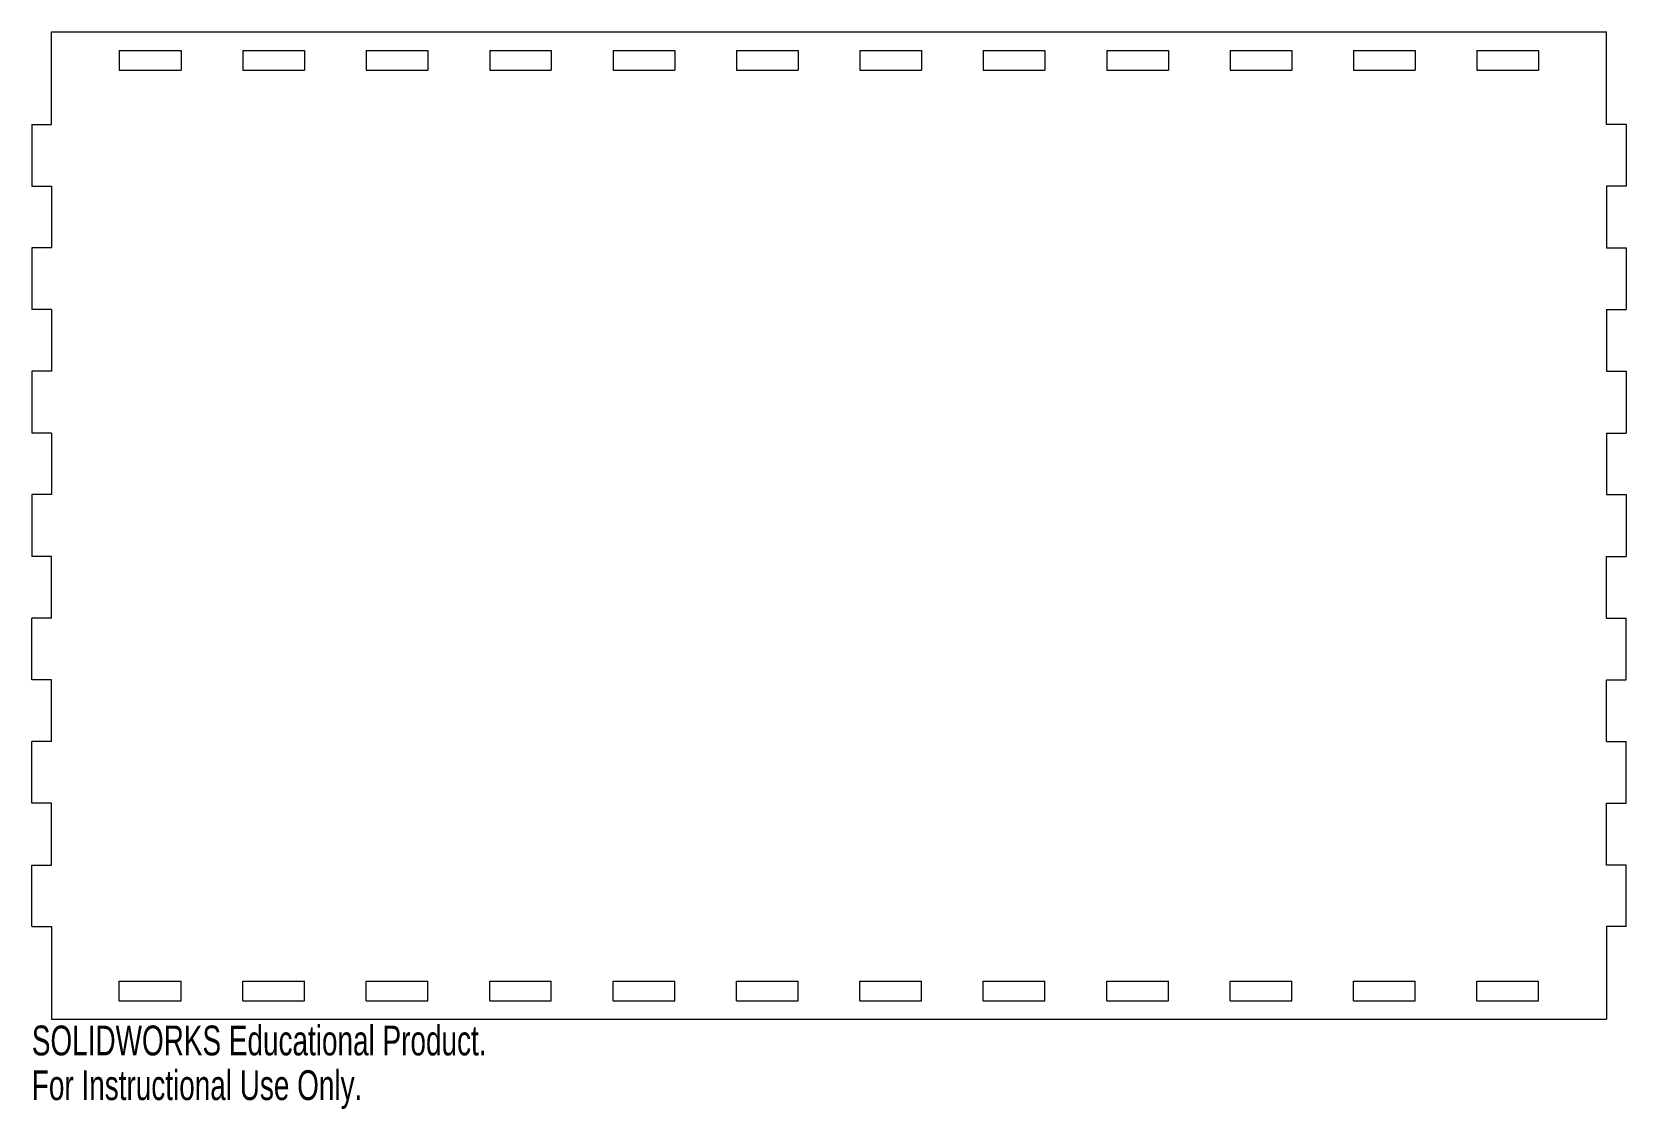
# Model space of a CAD drawing. Header units: inches. Extents: x -5.5 to 4.6, y -4.2 to 2.6.
import ezdxf

# ---------------------------------------------------------------- set-up
doc = ezdxf.new("R2010")
doc.units = ezdxf.units.IN
doc.header["$MEASUREMENT"] = 0
doc.styles.add('SLDTEXTSTYLE0', font='TXT', dxfattribs={"width": 0.7})

msp = doc.modelspace()

# ---------------------------------------------------------------- linework, layer by layer
at = {"color": 7, "linetype": 'Continuous', "lineweight": 15}
for p, q in [((-5.421, 2.045), (-5.421, 2.635)), ((-5.421, 2.635), (4.501, 2.635)), ((4.501, 2.045), (4.501, 2.635)), ((-4.988, 2.517), (-4.988, 2.392)), ((-4.988, 2.517), (-4.594, 2.517)), ((-4.594, 2.517), (-4.594, 2.392)), ((-4.2, 2.517), (-4.2, 2.392)), ((-4.2, 2.517), (-3.807, 2.517)), ((-3.807, 2.517), (-3.807, 2.392)), ((-3.413, 2.517), (-3.413, 2.392)), ((-3.413, 2.517), (-3.019, 2.517)), ((-3.019, 2.517), (-3.019, 2.392)), ((-2.625, 2.517), (-2.625, 2.392)), ((-2.625, 2.517), (-2.232, 2.517)), ((-2.232, 2.517), (-2.232, 2.392)), ((-1.838, 2.517), (-1.838, 2.392)), ((-1.838, 2.517), (-1.444, 2.517)), ((-1.444, 2.517), (-1.444, 2.392)), ((-1.051, 2.517), (-1.051, 2.392)), ((-1.051, 2.517), (-0.657, 2.517)), ((-0.657, 2.517), (-0.657, 2.392)), ((-0.263, 2.517), (-0.263, 2.392)), ((-0.263, 2.517), (0.13, 2.517)), ((0.13, 2.517), (0.13, 2.392)), ((0.524, 2.517), (0.524, 2.392)), ((0.524, 2.517), (0.918, 2.517)), ((0.918, 2.517), (0.918, 2.392)), ((1.312, 2.517), (1.312, 2.392)), ((1.312, 2.517), (1.705, 2.517)), ((1.705, 2.517), (1.705, 2.392)), ((2.099, 2.517), (2.099, 2.392)), ((2.099, 2.517), (2.493, 2.517)), ((2.493, 2.517), (2.493, 2.392)), ((2.886, 2.517), (2.886, 2.392)), ((2.886, 2.517), (3.28, 2.517)), ((3.28, 2.517), (3.28, 2.392)), ((3.674, 2.517), (3.674, 2.392)), ((3.674, 2.517), (4.067, 2.517)), ((4.067, 2.517), (4.067, 2.392)), ((-4.988, 2.392), (-4.594, 2.392)), ((-4.2, 2.392), (-3.807, 2.392)), ((-3.413, 2.392), (-3.019, 2.392)), ((-2.625, 2.392), (-2.232, 2.392)), ((-1.838, 2.392), (-1.444, 2.392)), ((-1.051, 2.392), (-0.657, 2.392)), ((-0.263, 2.392), (0.13, 2.392)), ((0.524, 2.392), (0.918, 2.392)), ((1.312, 2.392), (1.705, 2.392)), ((2.099, 2.392), (2.493, 2.392)), ((2.886, 2.392), (3.28, 2.392)), ((3.674, 2.392), (4.067, 2.392)), ((-5.546, 2.045), (-5.546, 1.651)), ((-5.546, 2.045), (-5.421, 2.045)), ((4.626, 2.045), (4.501, 2.045)), ((4.626, 2.045), (4.626, 1.651)), ((-5.546, 1.651), (-5.421, 1.651)), ((-5.421, 1.651), (-5.421, 1.257)), ((4.626, 1.651), (4.501, 1.651)), ((4.501, 1.651), (4.501, 1.257)), ((-5.546, 1.257), (-5.546, 0.864)), ((-5.421, 1.257), (-5.546, 1.257)), ((4.501, 1.257), (4.626, 1.257)), ((4.626, 1.257), (4.626, 0.864)), ((-5.421, 0.864), (-5.546, 0.864)), ((-5.421, 0.864), (-5.421, 0.47)), ((4.501, 0.864), (4.626, 0.864)), ((4.501, 0.864), (4.501, 0.47)), ((-5.546, 0.47), (-5.546, 0.076)), ((-5.421, 0.47), (-5.546, 0.47)), ((4.501, 0.47), (4.626, 0.47)), ((4.626, 0.47), (4.626, 0.076)), ((-5.421, 0.076), (-5.546, 0.076)), ((-5.421, 0.076), (-5.421, -0.317)), ((4.501, 0.076), (4.626, 0.076)), ((4.501, 0.076), (4.501, -0.317)), ((-5.546, -0.317), (-5.546, -0.711)), ((-5.421, -0.317), (-5.546, -0.317)), ((4.501, -0.317), (4.626, -0.317)), ((4.626, -0.317), (4.626, -0.711)), ((-5.421, -0.711), (-5.546, -0.711)), ((-5.421, -1.105), (-5.421, -0.711)), ((4.501, -0.711), (4.626, -0.711)), ((4.501, -1.105), (4.501, -0.711)), ((-5.546, -1.498), (-5.546, -1.105)), ((-5.421, -1.105), (-5.546, -1.105)), ((4.501, -1.105), (4.626, -1.105)), ((4.626, -1.498), (4.626, -1.105)), ((-5.421, -1.498), (-5.546, -1.498)), ((-5.421, -1.892), (-5.421, -1.498)), ((4.501, -1.498), (4.626, -1.498)), ((4.501, -1.892), (4.501, -1.498)), ((-5.546, -2.286), (-5.546, -1.892)), ((-5.421, -1.892), (-5.546, -1.892)), ((4.501, -1.892), (4.626, -1.892)), ((4.626, -2.286), (4.626, -1.892)), ((-5.421, -2.286), (-5.546, -2.286)), ((-5.421, -2.68), (-5.421, -2.286)), ((4.501, -2.286), (4.626, -2.286)), ((4.501, -2.68), (4.501, -2.286)), ((-5.546, -3.073), (-5.546, -2.68)), ((-5.546, -2.68), (-5.421, -2.68)), ((4.626, -2.68), (4.501, -2.68)), ((4.626, -3.073), (4.626, -2.68)), ((-5.546, -3.073), (-5.421, -3.073)), ((-5.421, -3.073), (-5.421, -3.664)), ((4.626, -3.073), (4.501, -3.073)), ((4.501, -3.073), (4.501, -3.664)), ((-4.988, -3.421), (-4.594, -3.421)), ((-4.988, -3.546), (-4.988, -3.421)), ((-4.594, -3.546), (-4.594, -3.421)), ((-4.2, -3.421), (-3.807, -3.421)), ((-4.2, -3.546), (-4.2, -3.421)), ((-3.807, -3.546), (-3.807, -3.421)), ((-3.413, -3.421), (-3.019, -3.421)), ((-3.413, -3.546), (-3.413, -3.421)), ((-3.019, -3.546), (-3.019, -3.421)), ((-2.625, -3.421), (-2.232, -3.421)), ((-2.625, -3.546), (-2.625, -3.421)), ((-2.232, -3.546), (-2.232, -3.421)), ((-1.838, -3.421), (-1.444, -3.421)), ((-1.838, -3.546), (-1.838, -3.421)), ((-1.444, -3.546), (-1.444, -3.421)), ((-1.051, -3.421), (-0.657, -3.421)), ((-1.051, -3.546), (-1.051, -3.421)), ((-0.657, -3.546), (-0.657, -3.421)), ((-0.263, -3.421), (0.13, -3.421)), ((-0.263, -3.546), (-0.263, -3.421)), ((0.13, -3.546), (0.13, -3.421)), ((0.524, -3.421), (0.918, -3.421)), ((0.524, -3.546), (0.524, -3.421)), ((0.918, -3.546), (0.918, -3.421)), ((1.312, -3.421), (1.705, -3.421)), ((1.312, -3.546), (1.312, -3.421)), ((1.705, -3.546), (1.705, -3.421)), ((2.099, -3.421), (2.493, -3.421)), ((2.099, -3.546), (2.099, -3.421)), ((2.493, -3.546), (2.493, -3.421)), ((2.886, -3.421), (3.28, -3.421)), ((2.886, -3.546), (2.886, -3.421)), ((3.28, -3.546), (3.28, -3.421)), ((3.674, -3.421), (4.067, -3.421)), ((3.674, -3.546), (3.674, -3.421)), ((4.067, -3.546), (4.067, -3.421)), ((-4.988, -3.546), (-4.594, -3.546)), ((-4.2, -3.546), (-3.807, -3.546)), ((-3.413, -3.546), (-3.019, -3.546)), ((-2.625, -3.546), (-2.232, -3.546)), ((-1.838, -3.546), (-1.444, -3.546)), ((-1.051, -3.546), (-0.657, -3.546)), ((-0.263, -3.546), (0.13, -3.546)), ((0.524, -3.546), (0.918, -3.546)), ((1.312, -3.546), (1.705, -3.546)), ((2.099, -3.546), (2.493, -3.546)), ((2.886, -3.546), (3.28, -3.546)), ((3.674, -3.546), (4.067, -3.546)), ((-5.421, -3.664), (4.501, -3.664))]:
    msp.add_line(p, q, dxfattribs=at)

# ---------------------------------------------------------------- texts
at = {"color": 7, "linetype": 'Continuous', "char_height": 0.1903, "attachment_point": 1, "style": 'SLDTEXTSTYLE0'}
for s, insert in [('SOLIDWORKS Educational Product.', (-5.546, -3.704)), ('For Instructional Use Only.', (-5.546, -3.989))]:
    msp.add_mtext(s, dxfattribs=dict(at, insert=insert))

doc.saveas('drawing.dxf')
